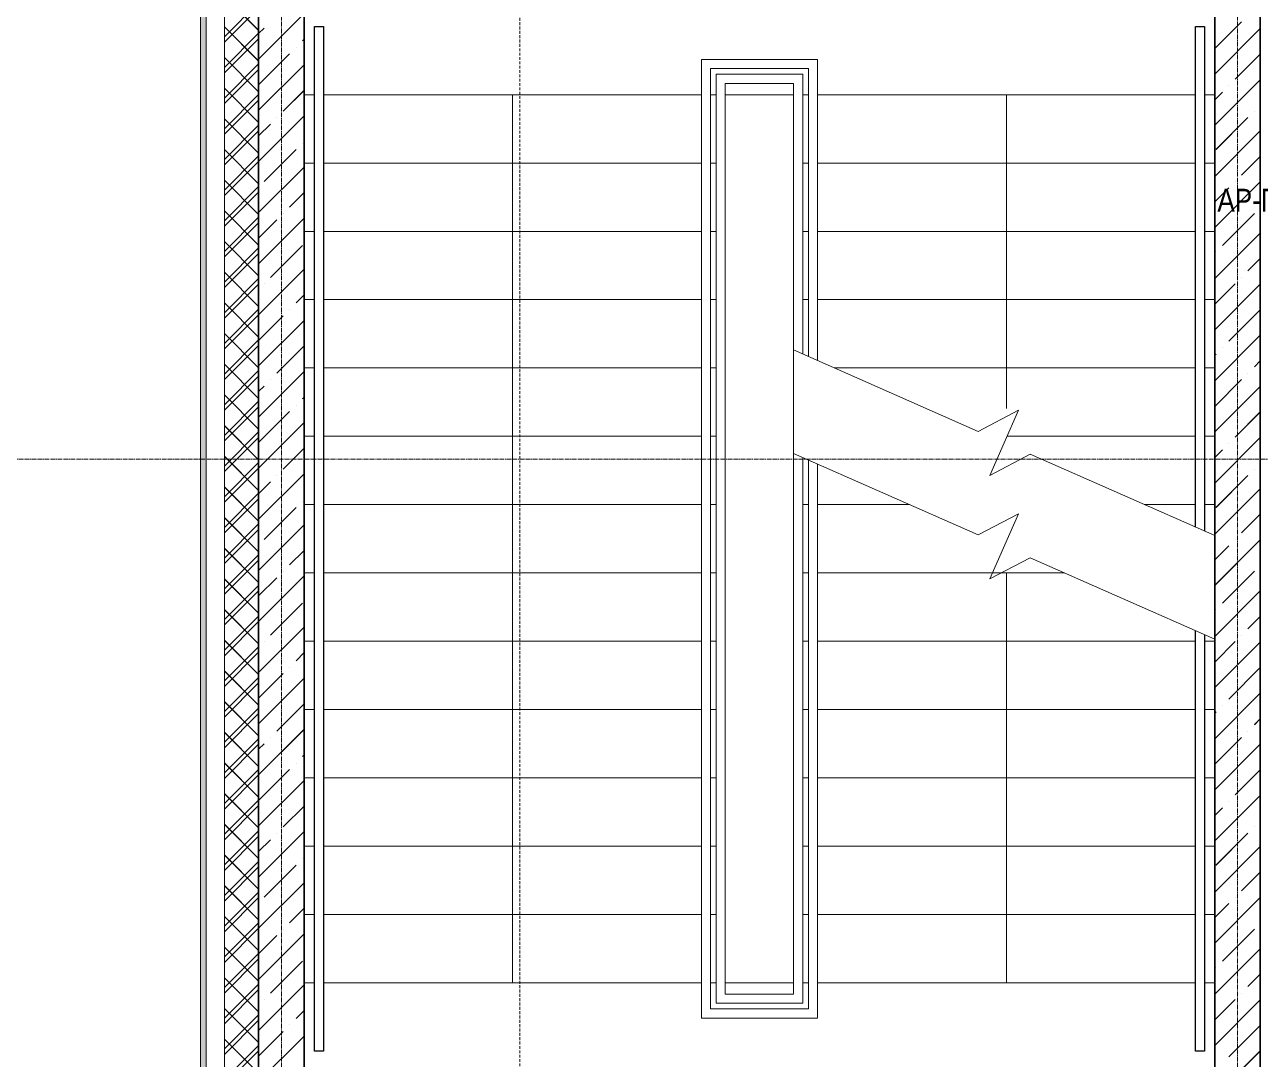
# Model space of a CAD drawing. Header units: millimetres. Extents: x 470010 to 1231400, y -134005 to 421770.
# Drawn here: x 671746 to 677174, y 53 to 4596 of the extents above; entities that cross this region are included whole.
import ezdxf
from ezdxf.enums import TextEntityAlignment as Align

# ---------------------------------------------------------------- set-up
doc = ezdxf.new("R2010")
doc.units = ezdxf.units.MM
doc.linetypes.add('CENTER2', pattern=[28.575, 19.05, -3.175, 3.175, -3.175])
doc.linetypes.add('DASHED', pattern=[19.05, 12.7, -6.35])
doc.layers.get('Defpoints').update_dxf_attribs({"color": 140})
doc.layers.add('АР_Делит', color=120, linetype='Continuous', lineweight=0, plot=False)
for name, color, linetype, lineweight in [('АР_Разрезы марка', 7, 'Continuous', 13), ('АР_Стены ЖБ', 7, 'Continuous', 35), ('АР_Тонкая', 254, 'Continuous', 5), ('АР_Утеплитель', 31, 'Continuous', 0), ('АР_Ф_ЛК', 7, 'Continuous', 5), ('АР_Штриховка', 8, 'Continuous', 0)]:
    doc.layers.add(name, color=color, linetype=linetype, lineweight=lineweight)
doc.layers.add('РД_Оси_100', color=7, linetype='Continuous', lineweight=0, true_color=0x525252)
doc.styles.add('style1', font='ARIALN.TTF')

# ---------------------------------------------------------------- blocks, each defined once
blk = doc.blocks.new('СОШ_2200_АР_ОСИ_М100_28.05.24')
at = {"layer": 'АР_Делит', "color": 251, "linetype": 'DASHED', "true_color": 0x636466}
blk.add_lwpolyline([(-355, 13145), (-355, 100855), (37145, 100855), (37145, 129155), (72745, 129155), (72745, 135155), (114955, 135155), (114955, -355)], dxfattribs=at)
at = {"layer": 'РД_Оси_100', "color": 251, "linetype": 'CENTER2', "true_color": 0x636466}
for p, q in [((0, -6155), (0, 139938.679)), ((4200, -6155), (4200, 139938.679)), ((-5954.958, 96300), (119910, 96300))]:
    blk.add_line(p, q, dxfattribs=at)
blk = doc.blocks.new('A$C9108343f')
at = {"layer": 'АР_Штриховка', "linetype": 'Continuous', "lineweight": 0, "true_color": 0x000000}
h = blk.add_hatch(dxfattribs=at)
h.set_pattern_fill('_U', color=18, style=0, pattern_type=0)
h.set_pattern_definition([(2e-15, (-63444.0831, -115658.2497), (-3e-16, 1), [])])
h.paths.add_polyline_path([(6800, 97555), (6825, 97555), (6825, 107585), (6800, 107610)], flags=0)
h = blk.add_hatch(dxfattribs=at)
h.set_pattern_fill('ANSI37', color=18, scale=30, style=0)
h.set_pattern_definition([(45, (-63444.08, -115658.25), (-67.35192, 67.35192), []), (135, (-63444.08, -115658.25), (-67.35192, -67.35192), [])])
h.paths.add_polyline_path([(6905, 97555), (7055, 97555), (7055, 107355), (6905, 107505)], flags=0)
at = {"color": 18, "true_color": 0x000000}
for p, q in [((7300, 100455), (7300, 104955)), ((7300, 104955), (7340, 104955)), ((7300, 100455), (7300, 104955)), ((7300, 104955), (7340, 104955)), ((7340, 104955), (7340, 104655)), ((7340, 104955), (7340, 104655)), ((11170, 102756.1), (11170, 104955)), ((11170, 104955), (11210, 104955)), ((11170, 102756.1), (11170, 104955)), ((11170, 104955), (11210, 104955)), ((11210, 104955), (11210, 102738.4)), ((11210, 104955), (11210, 102738.4)), ((7340, 104655), (7340, 100455)), ((7340, 104655), (7340, 100455)), ((11170, 100455), (11170, 102301.2)), ((11170, 100455), (11170, 102301.2)), ((11210, 102283.6), (11210, 100455)), ((11210, 102283.6), (11210, 100455)), ((7340, 100455), (7300, 100455)), ((7340, 100455), (7300, 100455)), ((11210, 100455), (11170, 100455)), ((11210, 100455), (11170, 100455))]:
    blk.add_line(p, q, dxfattribs=at)
at = {"layer": 'АР_Делит', "color": 18, "true_color": 0x000000}
for p, q in [((7255, 97755), (7255, 107155)), ((7255, 97755), (7255, 107155)), ((11255, 107155), (11255, 97755)), ((11255, 107155), (11255, 97755))]:
    blk.add_line(p, q, dxfattribs=at)
at = {"layer": 'АР_Разрезы марка', "color": 18, "linetype": 'DASHED', "lineweight": 15, "true_color": 0x000000}
blk.add_line((8201.9, 113945.6), (8201.9, 73848.8), dxfattribs=at)
at = {"layer": 'АР_Стены ЖБ', "color": 18, "linetype": 'Continuous', "lineweight": 35, "true_color": 0x000000}
for p, q in [((7055, 107355), (7055, 97555)), ((11455, 97555), (11455, 107355)), ((7255, 97755), (7255, 107155)), ((11255, 107155), (11255, 97755))]:
    blk.add_line(p, q, dxfattribs=at)
at = {"layer": 'АР_Тонкая', "color": 18, "linetype": 'Continuous', "lineweight": 5, "true_color": 0x000000}
for p, q in [((6800, 107610), (6800, 97555)), ((6825, 107585), (6825, 97555)), ((6825, 97555), (6825, 107585)), ((6905, 97555), (6905, 107505))]:
    blk.add_line(p, q, dxfattribs=at)
at = {"layer": 'АР_Утеплитель', "color": 18, "linetype": 'Continuous', "lineweight": 0, "true_color": 0x000000}
for p, q in [((6905, 107505), (6905, 97555)), ((7055, 97555), (7055, 107355))]:
    blk.add_line(p, q, dxfattribs=at)
at = {"layer": 'АР_Ф_ЛК', "color": 18, "true_color": 0x000000}
for p, q in [((9000, 100600), (9000, 104810)), ((9000, 104810), (9510, 104810)), ((9510, 104810), (9510, 103487.7)), ((9040, 100640), (9040, 104770)), ((9040, 104770), (9470, 104770)), ((9470, 104770), (9470, 103505.3)), ((9065, 100665), (9065, 104745)), ((9065, 104745), (9445, 104745)), ((9105, 100705), (9105, 104705)), ((9105, 104705), (9405, 104705)), ((9405, 104705), (9405, 100705)), ((9445, 104745), (9445, 103516.3)), ((7255, 104655), (7300, 104655)), ((7340, 104655), (9000, 104655)), ((8170, 104655), (8170, 104188.8)), ((9040, 104655), (9065, 104655)), ((9105, 100755), (9105, 104655)), ((9105, 104655), (9405, 104655)), ((9105, 104655), (9405, 104655)), ((9405, 104655), (9405, 100755)), ((9445, 104655), (9470, 104655)), ((9510, 104655), (11170, 104655)), ((10340, 103742.8), (10340, 104655)), ((11210, 104655), (11255, 104655)), ((7255, 104355), (7300, 104355)), ((7340, 104355), (9000, 104355)), ((9040, 104355), (9065, 104355)), ((9445, 104355), (9470, 104355)), ((9510, 104355), (11170, 104355)), ((11210, 104355), (11255, 104355)), ((8170, 104188.8), (8170, 100755)), ((7255, 104055), (7300, 104055)), ((7340, 104055), (9000, 104055)), ((9040, 104055), (9065, 104055)), ((9445, 104055), (9470, 104055)), ((9510, 104055), (11170, 104055)), ((11210, 104055), (11255, 104055)), ((7255, 103755), (7300, 103755)), ((7340, 103755), (9000, 103755)), ((9040, 103755), (9065, 103755)), ((9445, 103755), (9470, 103755)), ((9510, 103755), (11170, 103755)), ((10340, 103276.5), (10340, 103742.8)), ((11210, 103755), (11255, 103755)), ((7255, 103455), (7300, 103455)), ((7340, 103455), (9000, 103455)), ((9040, 103455), (9065, 103455)), ((9584.1, 103455), (11170, 103455)), ((11210, 103455), (11255, 103455)), ((7255, 103155), (7300, 103155)), ((7340, 103155), (9000, 103155)), ((9040, 103155), (9065, 103155)), ((10342.6, 103155), (11170, 103155)), ((11210, 103155), (11255, 103155)), ((9445, 103061.5), (9445, 100665)), ((9470, 103050.5), (9470, 100640)), ((9510, 103032.9), (9510, 100600)), ((7255, 102855), (7300, 102855)), ((7340, 102855), (9000, 102855)), ((9040, 102855), (9065, 102855)), ((9445, 102855), (9470, 102855)), ((9510, 102855), (9913.6, 102855)), ((10945.5, 102855), (11170, 102855)), ((11210, 102855), (11255, 102855)), ((7255, 102555), (7300, 102555)), ((7340, 102555), (9000, 102555)), ((9040, 102555), (9065, 102555)), ((9445, 102555), (9470, 102555)), ((9510, 102555), (10594.2, 102555)), ((10340, 101221.2), (10340, 102555)), ((7255, 102255), (7300, 102255)), ((7340, 102255), (9000, 102255)), ((9040, 102255), (9065, 102255)), ((9445, 102255), (9470, 102255)), ((9510, 102255), (11170, 102255)), ((11210, 102255), (11255, 102255)), ((7255, 101955), (7300, 101955)), ((7340, 101955), (9000, 101955)), ((9040, 101955), (9065, 101955)), ((9445, 101955), (9470, 101955)), ((9510, 101955), (11170, 101955)), ((11210, 101955), (11255, 101955)), ((7255, 101655), (7300, 101655)), ((7340, 101655), (9000, 101655)), ((9040, 101655), (9065, 101655)), ((9445, 101655), (9470, 101655)), ((9510, 101655), (11170, 101655)), ((11210, 101655), (11255, 101655)), ((7255, 101355), (7300, 101355)), ((7340, 101355), (9000, 101355)), ((9040, 101355), (9065, 101355)), ((9445, 101355), (9470, 101355)), ((9510, 101355), (11170, 101355)), ((11210, 101355), (11255, 101355)), ((10340, 100755), (10340, 101221.2)), ((7255, 101055), (7300, 101055)), ((7340, 101055), (9000, 101055)), ((9040, 101055), (9065, 101055)), ((9445, 101055), (9470, 101055)), ((9510, 101055), (11170, 101055)), ((11210, 101055), (11255, 101055)), ((7255, 100755), (7300, 100755)), ((7340, 100755), (9000, 100755)), ((9040, 100755), (9065, 100755)), ((9405, 100755), (9105, 100755)), ((9105, 100755), (9405, 100755)), ((9445, 100755), (9470, 100755)), ((9510, 100755), (11170, 100755)), ((11210, 100755), (11255, 100755)), ((9405, 100705), (9105, 100705)), ((9470, 100640), (9040, 100640)), ((9445, 100665), (9065, 100665)), ((9510, 100600), (9000, 100600))]:
    blk.add_line(p, q, dxfattribs=at)
at = {"layer": 'АР_Ф_ЛК', "color": 18, "lineweight": 0, "true_color": 0x000000}
for p, q in [((9405, 103534), (10215.6, 103176.7)), ((10215.6, 103176.7), (10393, 103269.3)), ((10393, 103269.3), (10266.9, 102983.3)), ((9405, 103079.2), (10215.6, 102721.9)), ((10266.9, 102983.3), (10444.3, 103075.9)), ((10444.3, 103075.9), (11255, 102718.6)), ((10215.6, 102721.9), (10393, 102814.5)), ((10393, 102814.5), (10266.9, 102528.5)), ((10266.9, 102528.5), (10444.3, 102621.1)), ((10444.3, 102621.1), (11255, 102263.8))]:
    blk.add_line(p, q, dxfattribs=at)
at = {"layer": 'АР_Штриховка', "color": 18, "linetype": 'Continuous', "lineweight": 5, "true_color": 0x000000}
for p, q in [((7055, 104811.1), (7255, 105011.1)), ((11255, 104857.7), (11372.7, 104975.4)), ((7055, 104923.3), (7079, 104947.4)), ((11255, 104745.4), (11455, 104945.4)), ((7219.3, 104863.2), (7219.3, 104863.2)), ((7247.4, 104891.2), (7255, 104898.8)), ((7055, 104698.8), (7191.2, 104835.1)), ((11344.6, 104722.8), (11455, 104833.2)), ((7055, 104586.6), (7255, 104786.6)), ((11255, 104520.9), (11455, 104720.9)), ((7163.2, 104582.5), (7255, 104674.3)), ((11255, 104633.2), (11288.5, 104666.7)), ((11316.5, 104694.8), (11316.5, 104694.8)), ((7055, 104362.1), (7255, 104562.1)), ((7135.1, 104554.5), (7135.1, 104554.5)), ((11260.4, 104414.2), (11400.7, 104554.5)), ((11428.8, 104582.5), (11428.8, 104582.5)), ((7055, 104474.3), (7107.1, 104526.4)), ((11255, 104296.4), (11455, 104496.4)), ((7247.4, 104442.2), (7247.4, 104442.2)), ((7079, 104273.8), (7219.3, 104414.2)), ((11372.7, 104301.9), (11455, 104384.2)), ((7055, 104137.5), (7255, 104337.5)), ((11255, 104071.9), (11455, 104271.9)), ((11344.6, 104273.8), (11344.6, 104273.8)), ((7191.2, 104161.6), (7255, 104225.3)), ((11255, 104184.2), (11316.5, 104245.8)), ((7055, 103913), (7255, 104113)), ((7055, 104025.3), (7135.1, 104105.5)), ((7163.2, 104133.5), (7163.2, 104133.5)), ((11288.5, 103993.2), (11428.8, 104133.5)), ((11255, 103847.4), (11455, 104047.4)), ((7107.1, 103852.9), (7247.4, 103993.2)), ((11260.4, 103965.1), (11260.4, 103965.1)), ((7055, 103688.5), (7255, 103888.5)), ((11400.7, 103880.9), (11455, 103935.2)), ((11372.7, 103852.9), (11372.7, 103852.9)), ((7079, 103824.8), (7079, 103824.8)), ((7219.3, 103740.6), (7255, 103776.3)), ((11255, 103735.2), (11344.6, 103824.8)), ((11255, 103622.9), (11455, 103822.9)), ((7055, 103576.3), (7163.2, 103684.5)), ((7191.2, 103712.6), (7191.2, 103712.6)), ((11316.5, 103572.3), (11455, 103710.7)), ((7055, 103464), (7255, 103664)), ((11255, 103398.4), (11455, 103598.4)), ((7135.1, 103431.9), (7255, 103551.8)), ((11255, 103510.7), (11260.4, 103516.1)), ((11288.5, 103544.2), (11288.5, 103544.2)), ((11428.8, 103460), (11455, 103486.2)), ((7055, 103239.5), (7255, 103439.5)), ((7107.1, 103403.9), (7107.1, 103403.9)), ((11255, 103286.2), (11372.7, 103403.9)), ((11400.7, 103431.9), (11400.7, 103431.9)), ((7055, 103351.8), (7079, 103375.8)), ((11255, 103173.9), (11455, 103373.9)), ((7219.3, 103291.6), (7219.3, 103291.6)), ((7247.4, 103319.7), (7255, 103327.3)), ((7055, 103127.3), (7191.2, 103263.6)), ((11344.6, 103151.3), (11455, 103261.6)), ((7055, 103015), (7255, 103215)), ((11255, 102949.4), (11455, 103149.4)), ((11316.5, 103123.2), (11316.5, 103123.2)), ((7163.2, 103011), (7255, 103102.8)), ((11255, 103061.6), (11288.5, 103095.2)), ((7055, 102790.5), (7255, 102990.5)), ((7135.1, 102982.9), (7135.1, 102982.9)), ((11260.4, 102842.6), (11400.7, 102982.9)), ((11428.8, 103011), (11428.8, 103011)), ((7055, 102902.8), (7107.1, 102954.9)), ((11255, 102724.9), (11455, 102924.9)), ((7247.4, 102870.7), (7247.4, 102870.7)), ((7079, 102702.3), (7219.3, 102842.6)), ((11372.7, 102730.4), (11455, 102812.6)), ((7055, 102566), (7255, 102766)), ((11255, 102500.4), (11455, 102700.4)), ((11344.6, 102702.3), (11344.6, 102702.3)), ((7191.2, 102590), (7255, 102653.8)), ((11255, 102612.6), (11316.5, 102674.2)), ((7055, 102341.5), (7255, 102541.5)), ((7055, 102453.8), (7135.1, 102533.9)), ((7163.2, 102562), (7163.2, 102562)), ((11288.5, 102421.7), (11428.8, 102562)), ((11255, 102275.9), (11455, 102475.9)), ((7107.1, 102281.3), (7247.4, 102421.7)), ((11260.4, 102393.6), (11260.4, 102393.6)), ((11400.7, 102309.4), (11455, 102363.6)), ((7055, 102117), (7255, 102317)), ((11372.7, 102281.3), (11372.7, 102281.3)), ((7079, 102253.3), (7079, 102253.3)), ((7219.3, 102169.1), (7255, 102204.7)), ((11255, 102163.6), (11344.6, 102253.3)), ((11255, 102051.4), (11455, 102251.4)), ((7055, 102004.7), (7163.2, 102113)), ((7055, 101892.5), (7255, 102092.5)), ((7191.2, 102141), (7191.2, 102141)), ((11316.5, 102000.7), (11455, 102139.1)), ((11255, 101826.9), (11455, 102026.9)), ((7135.1, 101860.4), (7255, 101980.2)), ((11255, 101939.1), (11260.4, 101944.6)), ((11288.5, 101972.6), (11288.5, 101972.6)), ((11428.8, 101888.5), (11455, 101914.6)), ((7055, 101668), (7255, 101868)), ((7107.1, 101832.3), (7107.1, 101832.3)), ((11255, 101714.6), (11372.7, 101832.3)), ((11400.7, 101860.4), (11400.7, 101860.4)), ((7055, 101780.2), (7079, 101804.3)), ((11255, 101602.4), (11455, 101802.4)), ((7219.3, 101720.1), (7219.3, 101720.1)), ((7247.4, 101748.1), (7255, 101755.7)), ((7055, 101555.7), (7191.2, 101692)), ((11344.6, 101579.8), (11455, 101690.1)), ((7055, 101443.5), (7255, 101643.5)), ((11255, 101377.8), (11455, 101577.8)), ((11316.5, 101551.7), (11316.5, 101551.7)), ((7163.2, 101439.4), (7255, 101531.2)), ((11255, 101490.1), (11288.5, 101523.6)), ((7055, 101219), (7255, 101419)), ((7135.1, 101411.4), (7135.1, 101411.4)), ((11260.4, 101271.1), (11400.7, 101411.4)), ((11428.8, 101439.4), (11428.8, 101439.4)), ((7055, 101331.2), (7107.1, 101383.3)), ((11255, 101153.3), (11455, 101353.3)), ((7247.4, 101299.1), (7247.4, 101299.1)), ((7079, 101130.7), (7219.3, 101271.1)), ((11372.7, 101158.8), (11455, 101241.1)), ((7055, 100994.5), (7255, 101194.5)), ((11255, 100928.8), (11455, 101128.8)), ((11344.6, 101130.7), (11344.6, 101130.7)), ((7191.2, 101018.5), (7255, 101082.2)), ((11255, 101041.1), (11316.5, 101102.7)), ((7055, 100770), (7255, 100970)), ((7055, 100882.2), (7135.1, 100962.4)), ((7163.2, 100990.4), (7163.2, 100990.4)), ((11288.5, 100850.1), (11428.8, 100990.4)), ((11255, 100704.3), (11455, 100904.3)), ((7107.1, 100709.8), (7247.4, 100850.1)), ((11260.4, 100822), (11260.4, 100822)), ((11400.7, 100737.9), (11455, 100792.1)), ((7055, 100545.4), (7255, 100745.4)), ((7079, 100681.7), (7079, 100681.7)), ((11255, 100592.1), (11344.6, 100681.7)), ((11255, 100479.8), (11455, 100679.8)), ((11372.7, 100709.8), (11372.7, 100709.8)), ((7219.3, 100597.5), (7255, 100633.2)), ((7055, 100433.2), (7163.2, 100541.4)), ((7055, 100320.9), (7255, 100520.9)), ((7191.2, 100569.5), (7191.2, 100569.5)), ((11316.5, 100429.2), (11455, 100567.6)), ((11255, 100255.3), (11455, 100455.3))]:
    blk.add_line(p, q, dxfattribs=at)
at = {"layer": 'РД_Оси_100'}
blk.add_blockref('СОШ_2200_АР_ОСИ_М100_28.05.24', (7155, 6755), dxfattribs=at)
at = {"layer": 'Defpoints', "color": 18, "true_color": 0x000000, "style": 'style1'}
for p in [(143949.3, 316089.1), (143975, 281639.5), (143890.4, 273244.7), (143840, 264276.8), (143967.8, 254892.4), (12252, 104178.1), (12382.6, 96023.1)]:
    blk.add_attdef('АР-ПОМЕЩЕНИЕ:НАИМЕНОВАНИЕ', text='', height=100, dxfattribs=at).set_placement(p, align=Align.MIDDLE)
at = {"layer": 'Defpoints', "color": 18, "true_color": 0x000000, "style": 'style1', "flags": 8}
for p in [(143951.3, 279099.1), (143848.3, 269251.1), (143875.3, 260094.2), (144049.7, 250824.7), (163419.3, 238153.4), (155897.5, 237966), (183037.2, 237966), (143342.9, 237876.2)]:
    blk.add_attdef('АР-ПОМЕЩЕНИЕ:НАИМЕНОВАНИЕ', text='', height=100, dxfattribs=at).set_placement(p, align=Align.MIDDLE)

msp = doc.modelspace()

# ---------------------------------------------------------------- hatches: boundary and pattern name
at = {"layer": 'АР_Штриховка', "linetype": 'Continuous', "lineweight": 0, "true_color": 0x000000}
h = msp.add_hatch(dxfattribs=at)
h.set_pattern_fill('_U', color=18, style=0, pattern_type=0)
h.set_pattern_definition([(2e-15, (602274.5291, -216024.4918), (-3e-16, 1), [])])
h.paths.add_polyline_path([(672518.57, -2811.242), (672543.57, -2811.242), (672543.57, 7218.758), (672518.57, 7243.758)], flags=0)
h = msp.add_hatch(dxfattribs=at)
h.set_pattern_fill('ANSI37', color=18, scale=30, style=0)
h.set_pattern_definition([(45, (602274.53, -216024.49), (-67.35192, 67.35192), []), (135, (602274.53, -216024.49), (-67.35192, -67.35192), [])])
h.paths.add_polyline_path([(672623.57, -2811.242), (672773.57, -2811.242), (672773.57, 6988.758), (672623.57, 7138.758)], flags=0)

# ---------------------------------------------------------------- linework, layer by layer
at = {"color": 18, "true_color": 0x000000}
for p, q in [((673018.57, 88.758), (673018.57, 4588.758)), ((673018.57, 4588.758), (673058.57, 4588.758)), ((673018.57, 88.758), (673018.57, 4588.758)), ((673018.57, 4588.758), (673058.57, 4588.758)), ((673058.57, 4588.758), (673058.57, 4288.758)), ((673058.57, 4588.758), (673058.57, 4288.758)), ((676888.57, 2389.813), (676888.57, 4588.758)), ((676888.57, 4588.758), (676928.57, 4588.758)), ((676888.57, 2389.813), (676888.57, 4588.758)), ((676888.57, 4588.758), (676928.57, 4588.758)), ((676928.57, 4588.758), (676928.57, 2372.183)), ((676928.57, 4588.758), (676928.57, 2372.183)), ((673058.57, 4288.758), (673058.57, 88.758)), ((673058.57, 4288.758), (673058.57, 88.758)), ((676888.57, 88.758), (676888.57, 1935.006)), ((676888.57, 88.758), (676888.57, 1935.006)), ((676928.57, 1917.376), (676928.57, 88.758)), ((676928.57, 1917.376), (676928.57, 88.758)), ((673058.57, 88.758), (673018.57, 88.758)), ((673058.57, 88.758), (673018.57, 88.758)), ((676928.57, 88.758), (676888.57, 88.758)), ((676928.57, 88.758), (676888.57, 88.758))]:
    msp.add_line(p, q, dxfattribs=at)
at = {"layer": 'АР_Делит', "color": 18, "true_color": 0x000000}
for p, q in [((672973.57, -2611.242), (672973.57, 6788.758)), ((672973.57, -2611.242), (672973.57, 6788.758)), ((676973.57, 6788.758), (676973.57, -2611.242)), ((676973.57, 6788.758), (676973.57, -2611.242))]:
    msp.add_line(p, q, dxfattribs=at)
at = {"layer": 'АР_Стены ЖБ', "color": 18, "linetype": 'Continuous', "lineweight": 35, "true_color": 0x000000}
for p, q in [((672773.57, 6988.758), (672773.57, -2811.242)), ((677173.567, -2811.242), (677173.567, 6988.758)), ((672973.57, -2611.242), (672973.57, 6788.758)), ((676973.567, 6788.758), (676973.567, -2611.242))]:
    msp.add_line(p, q, dxfattribs=at)
at = {"layer": 'АР_Тонкая', "color": 18, "linetype": 'Continuous', "lineweight": 5, "true_color": 0x000000}
for p, q in [((672518.57, 7243.758), (672518.57, -2811.242)), ((672543.57, 7218.758), (672543.57, -2811.242)), ((672543.57, -2811.242), (672543.57, 7218.758)), ((672623.57, -2811.242), (672623.57, 7138.758))]:
    msp.add_line(p, q, dxfattribs=at)
at = {"layer": 'АР_Утеплитель', "color": 18, "linetype": 'Continuous', "lineweight": 0, "true_color": 0x000000}
for p, q in [((672623.57, 7138.758), (672623.57, -2811.242)), ((672773.57, -2811.242), (672773.57, 6988.758))]:
    msp.add_line(p, q, dxfattribs=at)
at = {"layer": 'АР_Ф_ЛК', "color": 18, "true_color": 0x000000}
for p, q in [((674718.57, 233.758), (674718.57, 4443.758)), ((674718.57, 4443.758), (675228.57, 4443.758)), ((674758.57, 273.758), (674758.57, 4403.758)), ((674758.57, 4403.758), (675188.57, 4403.758)), ((675188.57, 4403.758), (675188.57, 3139.084)), ((675228.57, 4443.758), (675228.57, 3121.454)), ((674783.57, 298.758), (674783.57, 4378.758)), ((674783.57, 4378.758), (675163.57, 4378.758)), ((675163.57, 4378.758), (675163.57, 3150.102)), ((672973.57, 4288.758), (673018.57, 4288.758)), ((673058.57, 4288.758), (674718.57, 4288.758)), ((673888.57, 4288.758), (673888.57, 3822.509)), ((674758.57, 4288.758), (674783.57, 4288.758)), ((674823.57, 338.758), (674823.57, 4338.758)), ((674823.57, 4338.758), (675123.57, 4338.758)), ((674823.57, 388.758), (674823.57, 4288.758)), ((674823.57, 4288.758), (675123.57, 4288.758)), ((674823.57, 4288.758), (675123.57, 4288.758)), ((675123.57, 4338.758), (675123.57, 338.758)), ((675123.57, 4288.758), (675123.57, 388.758)), ((675163.57, 4288.758), (675188.57, 4288.758)), ((675228.57, 4288.758), (676888.57, 4288.758)), ((676058.57, 3376.527), (676058.57, 4288.758)), ((676928.57, 4288.758), (676973.57, 4288.758)), ((672973.57, 3988.758), (673018.57, 3988.758)), ((673058.57, 3988.758), (674718.57, 3988.758)), ((674758.57, 3988.758), (674783.57, 3988.758)), ((675163.57, 3988.758), (675188.57, 3988.758)), ((675228.57, 3988.758), (676888.57, 3988.758)), ((676928.57, 3988.758), (676973.57, 3988.758)), ((673888.57, 3822.509), (673888.57, 388.758)), ((672973.57, 3688.758), (673018.57, 3688.758)), ((673058.57, 3688.758), (674718.57, 3688.758)), ((674758.57, 3688.758), (674783.57, 3688.758)), ((675163.57, 3688.758), (675188.57, 3688.758)), ((675228.57, 3688.758), (676888.57, 3688.758)), ((676928.57, 3688.758), (676973.57, 3688.758)), ((672973.57, 3388.758), (673018.57, 3388.758)), ((673058.57, 3388.758), (674718.57, 3388.758)), ((674758.57, 3388.758), (674783.57, 3388.758)), ((675163.57, 3388.758), (675188.57, 3388.758)), ((675228.57, 3388.758), (676888.57, 3388.758)), ((676058.57, 2910.278), (676058.57, 3376.527)), ((676928.57, 3388.758), (676973.57, 3388.758)), ((672973.57, 3088.758), (673018.57, 3088.758)), ((673058.57, 3088.758), (674718.57, 3088.758)), ((674758.57, 3088.758), (674783.57, 3088.758)), ((675302.753, 3088.758), (676888.57, 3088.758)), ((676928.57, 3088.758), (676973.57, 3088.758)), ((672973.57, 2788.758), (673018.57, 2788.758)), ((673058.57, 2788.758), (674718.57, 2788.758)), ((674758.57, 2788.758), (674783.57, 2788.758)), ((676061.227, 2788.758), (676888.57, 2788.758)), ((676928.57, 2788.758), (676973.57, 2788.758)), ((675163.57, 2695.295), (675163.57, 298.758)), ((675188.57, 2684.277), (675188.57, 273.758)), ((675228.57, 2666.647), (675228.57, 233.758)), ((672973.57, 2488.758), (673018.57, 2488.758)), ((673058.57, 2488.758), (674718.57, 2488.758)), ((674758.57, 2488.758), (674783.57, 2488.758)), ((675163.57, 2488.758), (675188.57, 2488.758)), ((675228.57, 2488.758), (675632.177, 2488.758)), ((676664.076, 2488.758), (676888.57, 2488.758)), ((676928.57, 2488.758), (676973.57, 2488.758)), ((672973.57, 2188.758), (673018.57, 2188.758)), ((673058.57, 2188.758), (674718.57, 2188.758)), ((674758.57, 2188.758), (674783.57, 2188.758)), ((675163.57, 2188.758), (675188.57, 2188.758)), ((675228.57, 2188.758), (676312.839, 2188.758)), ((676058.57, 855.007), (676058.57, 2188.758)), ((672973.57, 1888.758), (673018.57, 1888.758)), ((673058.57, 1888.758), (674718.57, 1888.758)), ((674758.57, 1888.758), (674783.57, 1888.758)), ((675163.57, 1888.758), (675188.57, 1888.758)), ((675228.57, 1888.758), (676888.57, 1888.758)), ((676928.57, 1888.758), (676973.57, 1888.758)), ((672973.57, 1588.758), (673018.57, 1588.758)), ((673058.57, 1588.758), (674718.57, 1588.758)), ((674758.57, 1588.758), (674783.57, 1588.758)), ((675163.57, 1588.758), (675188.57, 1588.758)), ((675228.57, 1588.758), (676888.57, 1588.758)), ((676928.57, 1588.758), (676973.57, 1588.758)), ((672973.57, 1288.758), (673018.57, 1288.758)), ((673058.57, 1288.758), (674718.57, 1288.758)), ((674758.57, 1288.758), (674783.57, 1288.758)), ((675163.57, 1288.758), (675188.57, 1288.758)), ((675228.57, 1288.758), (676888.57, 1288.758)), ((676928.57, 1288.758), (676973.57, 1288.758)), ((672973.57, 988.758), (673018.57, 988.758)), ((673058.57, 988.758), (674718.57, 988.758)), ((674758.57, 988.758), (674783.57, 988.758)), ((675163.57, 988.758), (675188.57, 988.758)), ((675228.57, 988.758), (676888.57, 988.758)), ((676928.57, 988.758), (676973.57, 988.758)), ((676058.57, 388.758), (676058.57, 855.007)), ((672973.57, 688.758), (673018.57, 688.758)), ((673058.57, 688.758), (674718.57, 688.758)), ((674758.57, 688.758), (674783.57, 688.758)), ((675163.57, 688.758), (675188.57, 688.758)), ((675228.57, 688.758), (676888.57, 688.758)), ((676928.57, 688.758), (676973.57, 688.758)), ((672973.57, 388.758), (673018.57, 388.758)), ((673058.57, 388.758), (674718.57, 388.758)), ((674758.57, 388.758), (674783.57, 388.758)), ((675123.57, 388.758), (674823.57, 388.758)), ((674823.57, 388.758), (675123.57, 388.758)), ((675163.57, 388.758), (675188.57, 388.758)), ((675228.57, 388.758), (676888.57, 388.758)), ((676928.57, 388.758), (676973.57, 388.758)), ((675123.57, 338.758), (674823.57, 338.758)), ((675188.57, 273.758), (674758.57, 273.758)), ((675163.57, 298.758), (674783.57, 298.758)), ((675228.57, 233.758), (674718.57, 233.758))]:
    msp.add_line(p, q, dxfattribs=at)
at = {"layer": 'АР_Ф_ЛК', "color": 18, "lineweight": 0, "true_color": 0x000000}
for p, q in [((675123.57, 3167.732), (675934.187, 2810.455)), ((675934.187, 2810.455), (676111.587, 2903.019)), ((676111.587, 2903.019), (675985.552, 2617.062)), ((675123.57, 2712.925), (675934.187, 2355.648)), ((675985.552, 2617.062), (676162.953, 2709.627)), ((676162.953, 2709.627), (676973.57, 2352.349)), ((675934.187, 2355.648), (676111.587, 2448.212)), ((676111.587, 2448.212), (675985.552, 2162.255)), ((675985.552, 2162.255), (676162.953, 2254.82)), ((676162.953, 2254.82), (676973.57, 1897.542))]:
    msp.add_line(p, q, dxfattribs=at)
at = {"layer": 'АР_Штриховка', "color": 18, "linetype": 'Continuous', "lineweight": 5, "true_color": 0x000000}
for p, q in [((672773.57, 4444.826), (672973.57, 4644.826)), ((672773.57, 4557.079), (672797.603, 4581.112)), ((676973.567, 4491.454), (677091.288, 4609.176)), ((676973.567, 4379.201), (677173.567, 4579.201)), ((672965.983, 4524.986), (672973.57, 4532.573)), ((672773.57, 4332.573), (672909.856, 4468.859)), ((677063.225, 4356.606), (677173.567, 4466.948)), ((672773.57, 4220.32), (672973.57, 4420.32)), ((676973.567, 4154.695), (677173.567, 4354.695)), ((672881.793, 4216.29), (672973.57, 4308.067)), ((676973.567, 4266.948), (677007.098, 4300.479)), ((672773.57, 3995.813), (672973.57, 4195.813)), ((676979.035, 4047.91), (677119.351, 4188.226)), ((672773.57, 4108.067), (672825.666, 4160.163)), ((676973.567, 3930.189), (677173.567, 4130.189)), ((672797.603, 3907.593), (672937.92, 4047.91)), ((677091.288, 3935.657), (677173.567, 4017.935)), ((672773.57, 3771.307), (672973.57, 3971.307)), ((672909.856, 3795.34), (672973.57, 3859.054)), ((676973.567, 3705.682), (677173.567, 3905.682)), ((676973.567, 3817.935), (677035.161, 3879.53)), ((672773.57, 3546.801), (672973.57, 3746.801)), ((677007.098, 3626.96), (677147.415, 3767.277)), ((672773.57, 3659.054), (672853.73, 3739.213)), ((676973.567, 3481.176), (677173.567, 3681.176)), ((672825.666, 3486.644), (672965.983, 3626.96)), ((677119.351, 3514.707), (677173.567, 3568.922)), ((672773.57, 3322.294), (672973.57, 3522.294)), ((676973.567, 3368.922), (677063.225, 3458.58)), ((676973.567, 3256.669), (677173.567, 3456.669)), ((672937.92, 3374.391), (672973.57, 3410.041)), ((672773.57, 3210.041), (672881.793, 3318.264)), ((677035.161, 3206.011), (677173.567, 3344.416)), ((672773.57, 3097.788), (672973.57, 3297.788)), ((676973.567, 3032.163), (677173.567, 3232.163)), ((672853.73, 3065.694), (672973.57, 3185.535)), ((676973.567, 3144.416), (676979.035, 3149.884)), ((677147.415, 3093.758), (677173.567, 3119.91)), ((672773.57, 2873.281), (672973.57, 3073.281)), ((672773.57, 2985.535), (672797.603, 3009.568)), ((676973.567, 2919.91), (677091.288, 3037.631)), ((676973.567, 2807.656), (677173.567, 3007.656)), ((672965.983, 2953.441), (672973.57, 2961.028)), ((672773.57, 2761.028), (672909.856, 2897.314)), ((677063.225, 2785.061), (677173.567, 2895.403)), ((672773.57, 2648.775), (672973.57, 2848.775)), ((676973.567, 2583.15), (677173.567, 2783.15)), ((672881.793, 2644.745), (672973.57, 2736.522)), ((676973.567, 2695.403), (677007.098, 2728.935)), ((672773.57, 2424.269), (672973.57, 2624.269)), ((676979.035, 2476.365), (677119.351, 2616.681)), ((672773.57, 2536.522), (672825.666, 2588.618)), ((676973.567, 2358.644), (677173.567, 2558.644)), ((672797.603, 2336.048), (672937.92, 2476.365)), ((677091.288, 2364.112), (677173.567, 2446.39)), ((672773.57, 2199.762), (672973.57, 2399.762)), ((676973.567, 2134.137), (677173.567, 2334.137)), ((672909.856, 2223.795), (672973.57, 2287.509)), ((676973.567, 2246.39), (677035.161, 2307.985)), ((672773.57, 1975.256), (672973.57, 2175.256)), ((677007.098, 2055.415), (677147.415, 2195.732)), ((672773.57, 2087.509), (672853.73, 2167.669)), ((676973.567, 1909.631), (677173.567, 2109.631)), ((672825.666, 1915.099), (672965.983, 2055.415)), ((677119.351, 1943.162), (677173.567, 1997.378)), ((672773.57, 1750.749), (672973.57, 1950.749)), ((676973.567, 1797.378), (677063.225, 1887.036)), ((676973.567, 1685.124), (677173.567, 1885.124)), ((672937.92, 1802.846), (672973.57, 1838.496)), ((672773.57, 1638.496), (672881.793, 1746.719)), ((677035.161, 1634.466), (677173.567, 1772.871)), ((672773.57, 1526.243), (672973.57, 1726.243)), ((676973.567, 1460.618), (677173.567, 1660.618)), ((672853.73, 1494.149), (672973.57, 1613.99)), ((676973.567, 1572.871), (676979.035, 1578.339)), ((677147.415, 1522.213), (677173.567, 1548.365)), ((672773.57, 1301.737), (672973.57, 1501.737)), ((676973.567, 1348.365), (677091.288, 1466.086)), ((672773.57, 1413.99), (672797.603, 1438.023)), ((676973.567, 1236.112), (677173.567, 1436.112)), ((672965.983, 1381.896), (672973.57, 1389.483)), ((672773.57, 1189.483), (672909.856, 1325.77)), ((677063.225, 1213.516), (677173.567, 1323.858)), ((672773.57, 1077.23), (672973.57, 1277.23)), ((676973.567, 1011.605), (677173.567, 1211.605)), ((672881.793, 1073.2), (672973.57, 1164.977)), ((676973.567, 1123.858), (677007.098, 1157.39)), ((672773.57, 852.724), (672973.57, 1052.724)), ((676979.035, 904.82), (677119.351, 1045.137)), ((672773.57, 964.977), (672825.666, 1017.073)), ((676973.567, 787.099), (677173.567, 987.099)), ((672797.603, 764.504), (672937.92, 904.82)), ((677091.288, 792.567), (677173.567, 874.846)), ((672773.57, 628.217), (672973.57, 828.217)), ((676973.567, 562.592), (677173.567, 762.592)), ((672909.856, 652.25), (672973.57, 715.964)), ((676973.567, 674.846), (677035.161, 736.44)), ((672773.57, 403.711), (672973.57, 603.711)), ((677007.098, 483.871), (677147.415, 624.187)), ((672773.57, 515.964), (672853.73, 596.124)), ((676973.567, 338.086), (677173.567, 538.086)), ((672825.666, 343.554), (672965.983, 483.871)), ((677119.351, 371.617), (677173.567, 425.833)), ((672773.57, 179.205), (672973.57, 379.205)), ((676973.567, 225.833), (677063.225, 315.491)), ((676973.567, 113.58), (677173.567, 313.58)), ((672937.92, 231.301), (672973.57, 266.951)), ((672773.57, 66.951), (672881.793, 175.174)), ((677035.161, 62.921), (677173.567, 201.326)), ((672773.57, -45.302), (672973.57, 154.698)), ((676973.567, -110.927), (677173.567, 89.073))]:
    msp.add_line(p, q, dxfattribs=at)

# ---------------------------------------------------------------- block references
msp.add_blockref('A$C9108343f', (665718.612, -100366.242))
at = {"layer": 'РД_Оси_100'}
msp.add_blockref('СОШ_2200_АР_ОСИ_М100_28.05.24', (672873.57, -93611.242), dxfattribs=at)

# ---------------------------------------------------------------- texts
at = {"layer": 'Defpoints', "color": 18, "true_color": 0x000000, "style": 'style1'}
msp.add_attdef('АР-ПОМЕЩЕНИЕ:НАИМЕНОВАНИЕ', text='--', height=100, dxfattribs=at).set_placement((677970.574, 3811.9), align=Align.MIDDLE)

doc.saveas('drawing.dxf')
